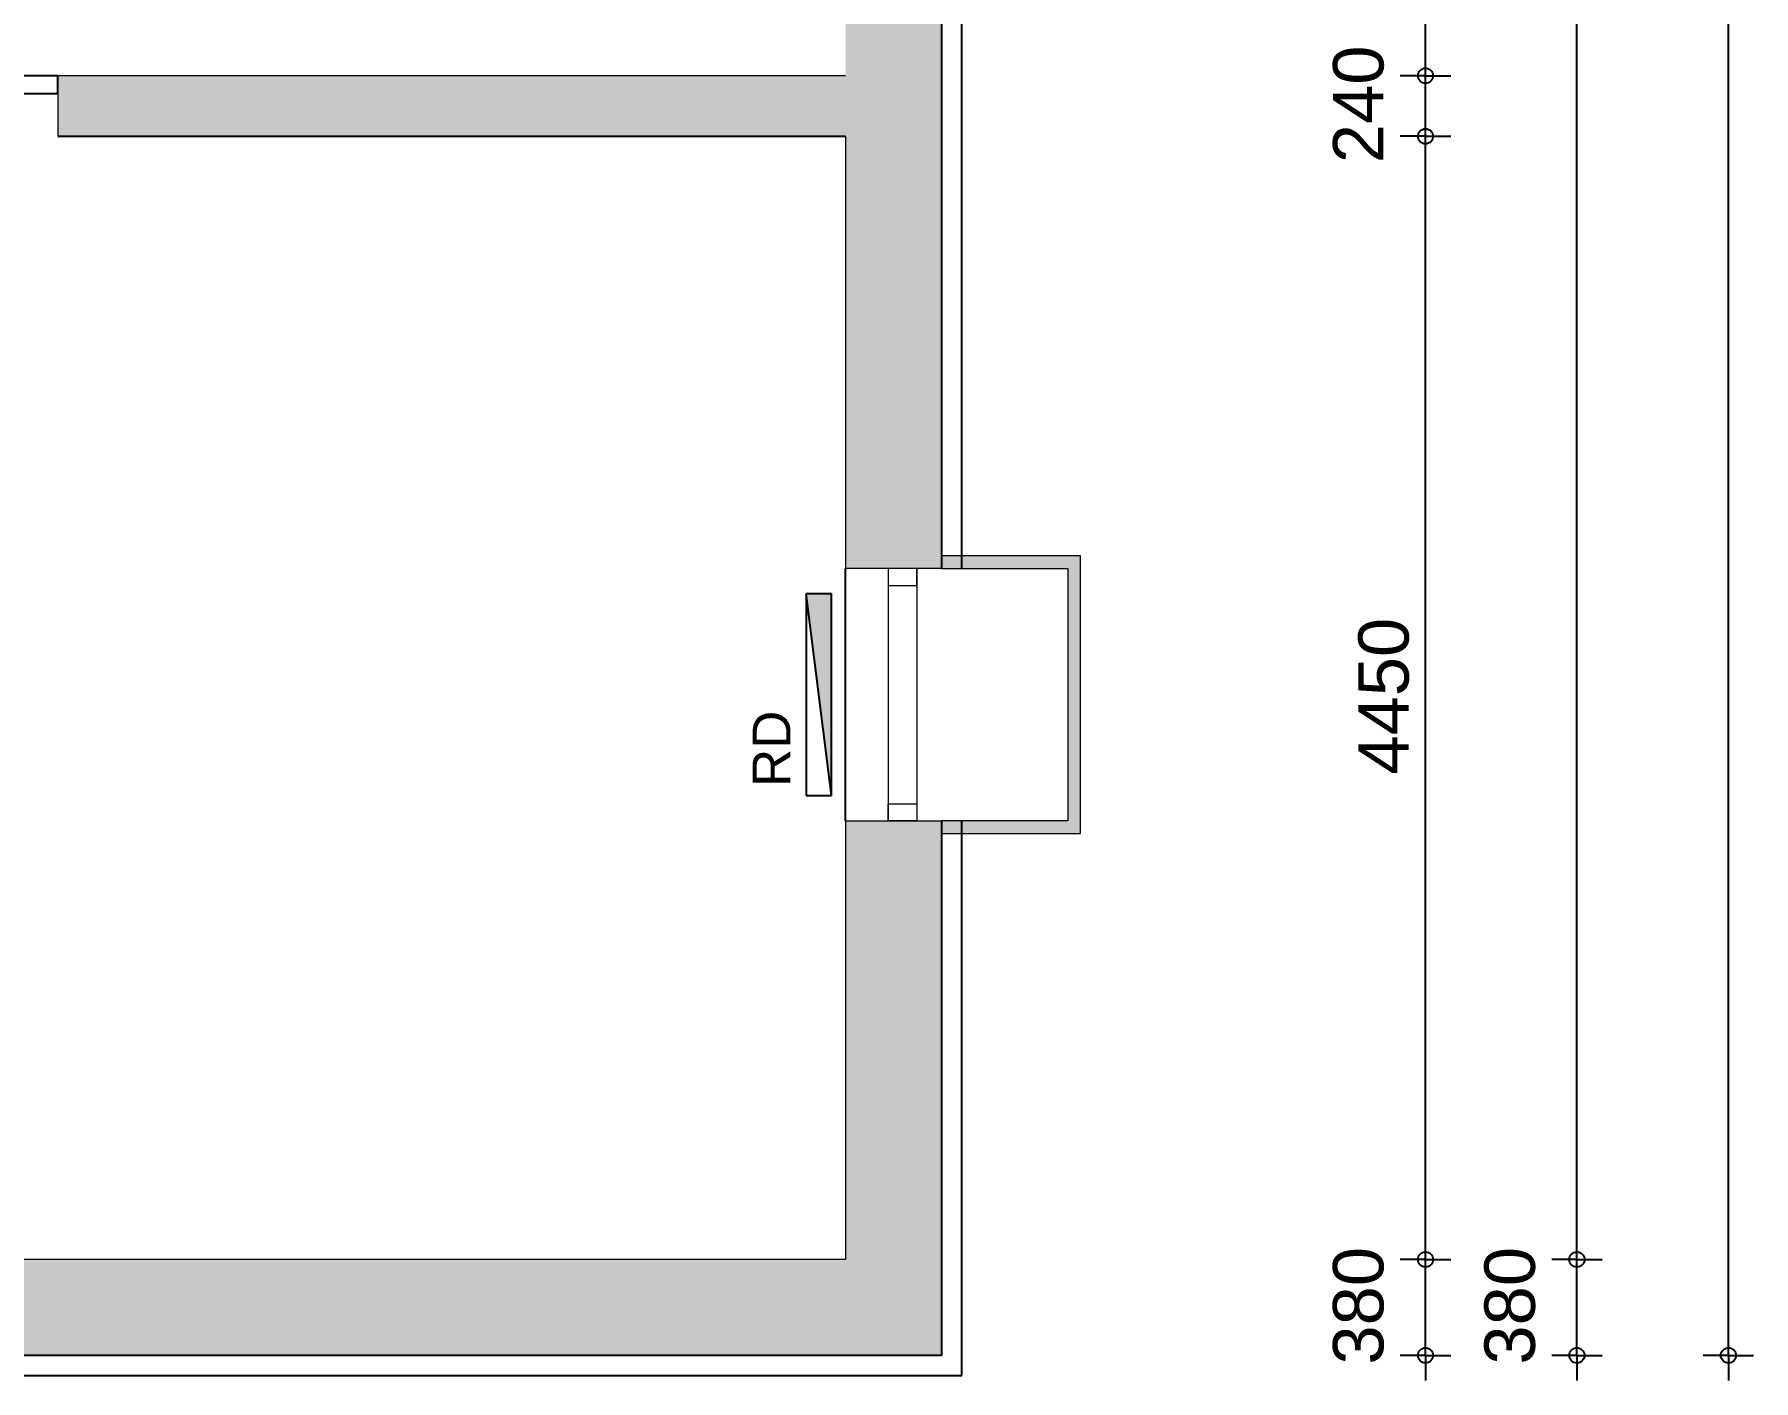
# Model space of a CAD drawing. Header units: millimetres. Extents: x -245 to 49755, y -245 to 41806.
# Drawn here: x 8545 to 11950, y 7274 to 9941 of the extents above; entities that cross this region are included whole.
import ezdxf

# ---------------------------------------------------------------- set-up
doc = ezdxf.new("R2010")
doc.units = ezdxf.units.MM
doc.linetypes.add('PUNKT2_S9', pattern=[1, 0, -1])
doc.layers.add('Label', color=7, linetype='Continuous', lineweight=25)
doc.layers.add('Standard', color=7, linetype='Continuous', lineweight=25)
doc.styles.add('ARIAL', font='arial.ttf')

msp = doc.modelspace()

# ---------------------------------------------------------------- hatches: boundary and pattern name
at = {"layer": 'Standard', "linetype": 'PUNKT2_S9', "lineweight": 18}
h = msp.add_hatch(color=9, dxfattribs=at)
h.paths.add_polyline_path([(10341.4, 8883.3), (10341.4, 9999.4), (10216.4, 9999.4), (10216.4, 8883.3)])
h.paths.add_polyline_path([(10341.4, 10499.4), (10341.4, 11461.9), (10216.4, 11461.9), (10216.4, 10499.4)])
h.paths.add_polyline_path([(10216.4, 12849.4), (10216.4, 11961.9), (10341.4, 11961.9), (10341.4, 12974.4)])
h.paths.add_polyline_path([(10341.4, 7324.4), (10341.4, 8383.3), (10216.4, 8383.3), (10216.4, 7449.4)])
h = msp.add_hatch(color=9, dxfattribs=at)
h.paths.add_polyline_path([(10216.4, 8883.3), (10216.4, 9999.4), (10151.4, 9999.4), (10151.4, 8883.3)])
h.paths.add_polyline_path([(10216.4, 11961.9), (10216.4, 12849.4), (10151.4, 12784.4), (10151.4, 11961.9)])
h.paths.add_polyline_path([(10151.4, 11461.9), (10151.4, 10499.4), (10216.4, 10499.4), (10216.4, 11461.9)])
h.paths.add_polyline_path([(10216.4, 7449.4), (10216.4, 8383.3), (10151.4, 8383.3), (10151.4, 7514.4)])
for color, points in [(9, [(8591.4, 9739.4), (10151.4, 9739.3), (10151.4, 9859.3), (8591.4, 9859.4)]), (253, [(10616.4, 8908.3), (10341.4, 8908.3), (10341.4, 8883.3), (10591.4, 8883.3)]), (253, [(10616.4, 8358.3), (10616.4, 8908.3), (10591.4, 8883.3), (10591.4, 8383.3)]), (253, [(10341.4, 8358.3), (10616.4, 8358.3), (10591.4, 8383.3), (10341.4, 8383.3)]), (9, [(6316.4, 7449.4), (10216.4, 7449.4), (10151.4, 7514.4), (6381.4, 7514.4)]), (9, [(6191.4, 7324.4), (10341.4, 7324.4), (10216.4, 7449.4), (6316.4, 7449.4)])]:
    msp.add_hatch(color=color, dxfattribs=at).paths.add_polyline_path(points)
at = {"layer": 'Standard', "linetype": 'PUNKT2_S9', "lineweight": -3}
msp.add_hatch(color=9, dxfattribs=at).paths.add_polyline_path([(10123.5, 8433.3), (10123.5, 8833.3), (10073.5, 8833.3)])

# ---------------------------------------------------------------- linework, layer by layer
at = {"layer": 'Standard', "color": 7, "linetype": 'Continuous', "lineweight": -3}
for p, q in [((11899.8, 7324.4), (11899.8, 12974.4)), ((11299.8, 9859.4), (11299.8, 12784.4)), ((11599.8, 7514.4), (11599.8, 12784.4)), ((11299.8, 9859.4), (11249.8, 9859.4)), ((11299.8, 9859.4), (11349.8, 9859.4)), ((11299.8, 9739.4), (11299.8, 9859.4)), ((8591.4, 9739.4), (10151.4, 9739.4)), ((11299.8, 9739.4), (11249.8, 9739.4)), ((11299.8, 9739.4), (11349.8, 9739.4)), ((11299.8, 7514.4), (11299.8, 9739.4)), ((10151.4, 8383.3), (10151.4, 8883.3)), ((10151.4, 8383.3), (10151.4, 8883.3)), ((10123.5, 8833.3), (10073.5, 8833.3)), ((10073.5, 8833.3), (10073.5, 8433.3)), ((10123.5, 8433.3), (10073.5, 8833.3)), ((10123.5, 8433.3), (10123.5, 8833.3)), ((10073.5, 8433.3), (10123.5, 8433.3)), ((11299.8, 7514.4), (11249.8, 7514.4)), ((11299.8, 7514.4), (11349.8, 7514.4)), ((11299.8, 7324.4), (11299.8, 7514.4)), ((11599.8, 7514.4), (11549.8, 7514.4)), ((11599.8, 7514.4), (11649.8, 7514.4)), ((11599.8, 7324.4), (11599.8, 7514.4)), ((11299.8, 7324.4), (11249.8, 7324.4)), ((11299.8, 7324.4), (11299.8, 7274.4)), ((11299.8, 7324.4), (11349.8, 7324.4)), ((11599.8, 7324.4), (11549.8, 7324.4)), ((11599.8, 7324.4), (11599.8, 7274.4)), ((11599.8, 7324.4), (11649.8, 7324.4)), ((11899.8, 7324.4), (11849.8, 7324.4)), ((11899.8, 7324.4), (11899.8, 7274.4)), ((11899.8, 7324.4), (11949.8, 7324.4))]:
    msp.add_line(p, q, dxfattribs=at)
at = {"layer": 'Standard', "color": 131, "linetype": 'Continuous', "lineweight": -3}
for p, q in [((10341.4, 9999.4), (10341.4, 8883.3)), ((10381.4, 8883.3), (10381.4, 9999.4)), ((10341.4, 8383.3), (10341.4, 7324.4)), ((10381.4, 7284.4), (10381.4, 8383.3)), ((10341.4, 7324.4), (6191.4, 7324.4)), ((6151.4, 7284.4), (10381.4, 7284.4))]:
    msp.add_line(p, q, dxfattribs=at)
at = {"layer": 'Standard', "color": 9, "linetype": 'Continuous', "lineweight": 18}
for p, q in [((10341.4, 8883.3), (10341.4, 9999.4)), ((10151.4, 9859.3), (8591.4, 9859.4)), ((8591.4, 9859.4), (8591.4, 9824.4)), ((8591.4, 9824.4), (8591.4, 9739.4)), ((8591.4, 9739.4), (10151.4, 9739.3)), ((10151.4, 9739.3), (10151.4, 8883.3)), ((10216.4, 8883.3), (10151.4, 8883.3)), ((10251.4, 8883.3), (10216.4, 8883.3)), ((10276.4, 8883.3), (10251.4, 8883.3)), ((10341.4, 8883.3), (10276.4, 8883.3)), ((10151.4, 8383.3), (10216.4, 8383.3)), ((10151.4, 8383.3), (10151.4, 7514.4)), ((10216.4, 8383.3), (10251.4, 8383.3)), ((10251.4, 8383.3), (10276.4, 8383.3)), ((10276.4, 8383.3), (10341.4, 8383.3)), ((10341.4, 7324.4), (10341.4, 8383.3)), ((10151.4, 7514.4), (6381.4, 7514.4)), ((6191.4, 7324.4), (10341.4, 7324.4))]:
    msp.add_line(p, q, dxfattribs=at)
at = {"layer": 'Standard', "color": 255, "linetype": 'Continuous', "lineweight": -3}
for p, q in [((8591.4, 9859.4), (7541.4, 9859.4)), ((8591.4, 9824.4), (8591.4, 9859.4)), ((7541.4, 9824.4), (8591.4, 9824.4))]:
    msp.add_line(p, q, dxfattribs=at)
at = {"layer": 'Standard', "color": 253, "linetype": 'Continuous', "lineweight": 18}
for p, q in [((10616.4, 8908.3), (10341.4, 8908.3)), ((10341.4, 8908.3), (10341.4, 8883.3)), ((10616.4, 8358.3), (10616.4, 8908.3)), ((10341.4, 8883.3), (10381.4, 8883.3)), ((10381.4, 8883.3), (10591.4, 8883.3)), ((10591.4, 8883.3), (10591.4, 8383.3)), ((10381.4, 8383.3), (10341.4, 8383.3)), ((10341.4, 8383.3), (10341.4, 8358.3)), ((10591.4, 8383.3), (10381.4, 8383.3)), ((10341.4, 8358.3), (10616.4, 8358.3))]:
    msp.add_line(p, q, dxfattribs=at)
at = {"layer": 'Standard', "color": 2, "linetype": 'Continuous', "lineweight": 18}
for p, q in [((10235.4, 8883.3), (10235.4, 8849.8)), ((10292.4, 8883.3), (10235.4, 8883.3)), ((10235.4, 8883.3), (10235.4, 8383.3)), ((10292.4, 8849.8), (10292.4, 8883.3)), ((10292.4, 8883.3), (10292.4, 8383.3)), ((10235.4, 8849.8), (10292.4, 8849.8)), ((10235.4, 8383.3), (10235.4, 8416.8)), ((10235.4, 8416.8), (10292.4, 8416.8)), ((10292.4, 8416.8), (10292.4, 8383.3)), ((10292.4, 8383.3), (10235.4, 8383.3))]:
    msp.add_line(p, q, dxfattribs=at)
at = {"layer": 'Standard', "color": 7, "linetype": 'Continuous', "lineweight": -3}
for centre in [(11299.8, 9859.4), (11299.8, 9739.4), (11299.8, 7514.4), (11599.8, 7514.4), (11299.8, 7324.4), (11599.8, 7324.4), (11899.8, 7324.4)]:
    msp.add_circle(centre, 15, dxfattribs=at)

# ---------------------------------------------------------------- texts
at = {"layer": 'Label', "color": 7, "linetype": 'Continuous', "lineweight": -3, "insert": (10042.1, 8450.4), "char_height": 75, "width": 395.155, "attachment_point": 7, "rotation": 90, "style": 'ARIAL'}
msp.add_mtext('RD', dxfattribs=at)
at = {"layer": 'Standard', "color": 7, "linetype": 'Continuous', "lineweight": -3, "char_height": 100, "attachment_point": 7, "rotation": 90, "style": 'ARIAL'}
for s, insert, width in [('\\W1.00;240', (11218.1, 9686.2), 285.149), ('\\W1.00;4450', (11268.1, 8474.9), 363.563), ('\\W1.00;380', (11218, 7306.2), 285.149), ('\\W1.00;380', (11518, 7306.2), 285.149)]:
    msp.add_mtext(s, dxfattribs=dict(at, insert=insert, width=width))

doc.saveas('drawing.dxf')
